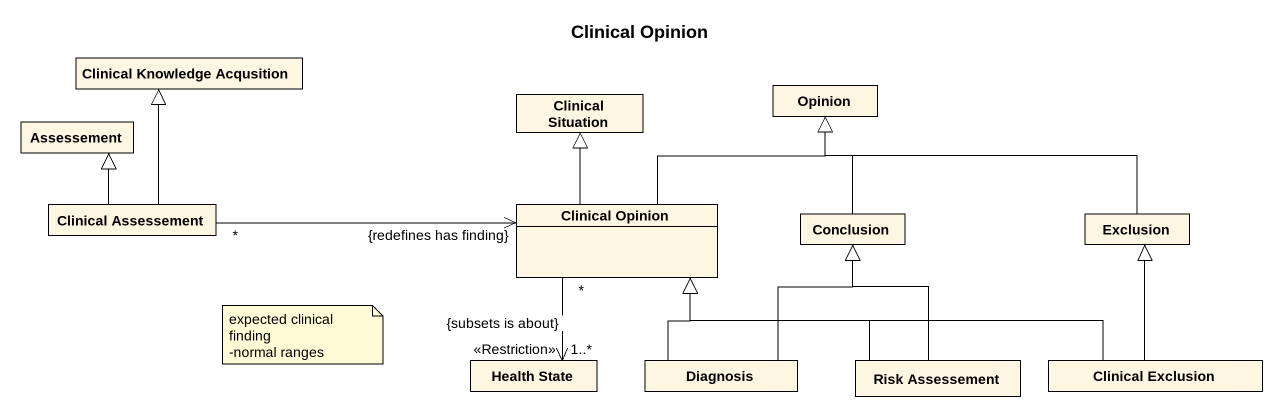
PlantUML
@startuml
title Clinical Opinion
hide circle
hide empty members
class "Clinical Knowledge Acqusition" as Clinical_Knowledge
class Assessement
class "Clinical Situation" as Clinical_Situation
class Opinion
class "Clinical Assessement" as Clinical_Assessement
class "Clinical Opinion" as Clinical_Opinion
class Conclusion
class Exclusion
class "Health State" as Health_State
class Diagnosis
class "Risk Assessement" as Risk_Assessement
class "Clinical Exclusion" as Clinical_Exclusion
Clinical_Assessement -up-|> Clinical_Knowledge
Clinical_Assessement -up-|> Assessement
Clinical_Assessement "*" -right-> "{redefines has finding}" Clinical_Opinion
Clinical_Opinion -up-|> Clinical_Situation
Clinical_Opinion -up-|> Opinion
Clinical_Opinion "*" --> "<<Restriction>>\n1..*\n{subsets is about}" Health_State
Conclusion -up-|> Opinion
Exclusion -left-|> Opinion
Diagnosis -up-|> Clinical_Opinion
Diagnosis -up-|> Conclusion
Risk_Assessement -left-|> Clinical_Opinion
Risk_Assessement -up-|> Conclusion
Clinical_Exclusion -left-|> Clinical_Opinion
Clinical_Exclusion -up-|> Exclusion
note as N1
  expected clinical finding
  -normal ranges
end note
@enduml
